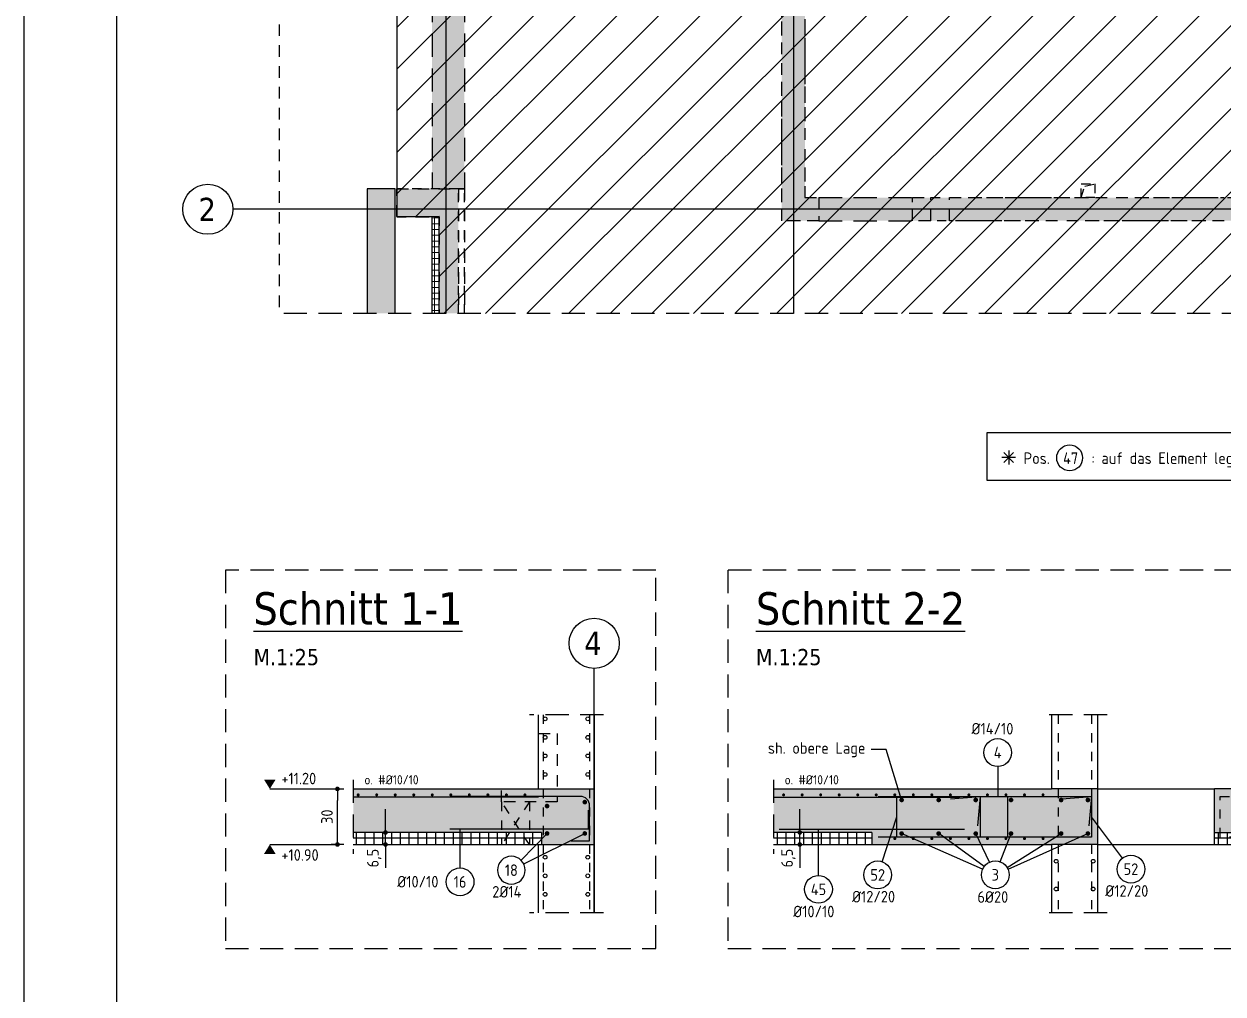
# Model space of a CAD drawing. Extents: x -10 to 101, y -7 to 49.
# Drawn here: x 0 to 12.94, y 14.98 to 25.45 of the extents above; entities that cross this region are included whole.
import ezdxf
from ezdxf.enums import TextEntityAlignment as Align

# ---------------------------------------------------------------- set-up
doc = ezdxf.new("R2010")
doc.units = 0
doc.header["$LTSCALE"] = 0.5
for name, pattern in [('AUSGEZOGEN', [1000.01, 1000, 0.01]), ('DASHED', [0.75, 0.5, -0.25]), ('HIDDEN', [0.375, 0.25, -0.125]), ('HIDDEN2', [0.187, 0.125, -0.062]), ('PUNKT', [0.175, 0.05, -0.125]), ('STRICHLINIE', [0.75, 0.5, -0.25]), ('VERDECKT', [0.375, 0.25, -0.125])]:
    doc.linetypes.add(name, pattern=pattern)
for name, color, linetype in [('2.OG', 7, 'Continuous'), ('ACHSEN', 7, 'Continuous'), ('AFU', 7, 'Continuous'), ('Bestand', 7, 'Continuous'), ('BETON', 7, 'Continuous'), ('DD', 7, 'Continuous'), ('DETAIL', 7, 'Continuous'), ('DRUEBER', 7, 'Continuous'), ('grau_hell', 7, 'Continuous'), ('grau_mittel', 7, 'Continuous'), ('Halbfertigteile', 7, 'Continuous'), ('HILFE', 7, 'Continuous'), ('koten', 7, 'Continuous'), ('MASSE', 7, 'Continuous'), ('OBJEKT', 7, 'Continuous'), ('RAHMEN', 7, 'Continuous'), ('RND', 7, 'Continuous'), ('SCHRAFF', 7, 'Continuous'), ('SFP_Achsen', 7, 'Continuous'), ('TEXT', 7, 'Continuous'), ('VERDECKT', 7, 'Continuous'), ('VERDECKT1', 7, 'Continuous'), ('VERDECKT2', 7, 'Continuous')]:
    doc.layers.add(name, color=color, linetype=linetype)
doc.layers.add('zila_01_rb_02_stb-fertig_05_schraff', color=144, linetype='Continuous', lineweight=9)
doc.styles.add('helv', font='tahoma.ttf')
doc.styles.add('txt', font='isocp.shx')
doc.linetypes.add('AFU_50K', pattern='A,0.15,["/",Standard,S=0.2,R=0,X=-0.01,Y=-0.1],0.07,["/",Standard,S=0.2,R=0,X=-0.01,Y=-0.1],0.15', length=0.37)
doc.dimstyles.new('DOT_I', dxfattribs={"dimscale": 0.5, "dimtxt": 0.25, "dimasz": 0.25, "dimexe": 0.1, "dimexo": 0.3, "dimgap": 0.1, "dimtad": 1, "dimdec": 3, "dimzin": 3, "dimtxsty": 'txt', "dimblk": 'DOT', "dimblk1": 'DOT', "dimblk2": 'DOT', "dimsah": 1, "dimcen": 0.1, "dimse1": 1, "dimse2": 1, "dimazin": 0, "dimtfac": 1, "dimtdec": 4, "dimtix": 1, "dimtmove": 2, "dimatfit": 3, "dimfxl": 0, "dimtvp": 1, "dimtolj": 1, "dimtzin": 0, "dimarcsym": 0})

# ---------------------------------------------------------------- blocks, each defined once
blk = doc.blocks.new('DINA0')
at = {"layer": 'RAHMEN'}
blk.add_line((0, 84.1), (0, 0), dxfattribs=at)
at = {"layer": 'RAHMEN', "color": 5}
blk.add_line((2, 83.6), (2, 0.5), dxfattribs=at)
blk = doc.blocks.new('DOT')
at = {"layer": 'MASSE', "color": 7, "linetype": 'Continuous'}
for p, q in [((0, 0), (-1, 0)), ((0, 0.54), (0, -0.54))]:
    blk.add_line(p, q, dxfattribs=at)
at = {"layer": 'MASSE', "color": 7, "linetype": 'Continuous', "const_width": 0.2}
blk.add_lwpolyline([(-0.1, 0, 1), (0.1, 0, 1)], format="xyb", close=True, dxfattribs=at)
blk = doc.blocks.new('*D146')
at = {"layer": 'Defpoints', "color": 0, "linetype": 'AUSGEZOGEN', "transparency": 16777216}
for p in [(3.383, 17.196), (3.383, 17.196), (3.383, 16.596)]:
    blk.add_point(p, dxfattribs=at)
at = {"layer": 'MASSE', "color": 0, "linetype": 'AUSGEZOGEN', "lineweight": -2, "transparency": 16777216}
blk.add_line((3.383, 16.721), (3.383, 17.071), dxfattribs=at)
at = {"layer": 'MASSE', "color": 0, "linetype": 'AUSGEZOGEN', "lineweight": -2, "transparency": 16777216, "xscale": 0.125, "yscale": 0.125, "zscale": 0.125}
for p, rotation in [((3.383, 17.196), 90), ((3.383, 16.596), 270)]:
    blk.add_blockref('DOT', p, dxfattribs=dict(at, rotation=rotation))
at = {"layer": 'MASSE', "color": 0, "linetype": 'AUSGEZOGEN', "transparency": 16777216, "insert": (3.27, 16.896), "char_height": 0.125, "attachment_point": 5, "rotation": 90, "style": 'txt'}
blk.add_mtext('\\A1;30', dxfattribs=at)
blk = doc.blocks.new('okrd_u')
at = {"layer": 'koten', "color": 7, "linetype": 'Continuous'}
blk.add_solid([(-0.125, -0.202), (0.125, -0.202), (0, 0)], dxfattribs=at)
at = {"layer": 'koten', "style": 'txt'}
blk.add_attdef('OKRD', (0.25, -0.35), '', height=0.25, dxfattribs=at)
blk = doc.blocks.new('okrd_o')
at = {"layer": 'koten', "color": 7, "linetype": 'Continuous'}
blk.add_solid([(-0.125, 0.202), (0.125, 0.202), (0, 0)], dxfattribs=at)
at = {"layer": 'koten', "style": 'txt'}
blk.add_attdef('OKRD', (0.25, 0.1), '', height=0.25, dxfattribs=at)
blk = doc.blocks.new('RND_HIN')
at = {"layer": 'RND', "color": 7, "linetype": 'Continuous'}
blk.add_circle((0, 0), 0.3, dxfattribs=at)
at = {"layer": 'RND', "color": 7, "linetype": 'Continuous', "style": 'txt'}
blk.add_attdef('POSI', text='', height=0.25, dxfattribs=at).set_placement((0, 0), align=Align.MIDDLE)
blk = doc.blocks.new('*D156')
at = {"layer": 'Defpoints', "color": 0, "linetype": 'AUSGEZOGEN', "transparency": 16777216}
for p in [(3.902, 16.726), (3.902, 16.726), (3.902, 16.596)]:
    blk.add_point(p, dxfattribs=at)
at = {"layer": 'MASSE', "color": 0, "linetype": 'AUSGEZOGEN', "lineweight": -2, "transparency": 16777216}
for p, q in [((3.902, 16.851), (3.902, 16.976)), ((3.902, 16.596), (3.902, 16.726)), ((3.902, 16.471), (3.902, 16.346))]:
    blk.add_line(p, q, dxfattribs=at)
at = {"layer": 'MASSE', "color": 0, "linetype": 'AUSGEZOGEN', "lineweight": -2, "transparency": 16777216, "xscale": 0.125, "yscale": 0.125, "zscale": 0.125}
for p, rotation in [((3.902, 16.726), 270), ((3.902, 16.596), 90)]:
    blk.add_blockref('DOT', p, dxfattribs=dict(at, rotation=rotation))
at = {"layer": 'MASSE', "color": 0, "linetype": 'AUSGEZOGEN', "transparency": 16777216, "insert": (3.78, 16.449), "char_height": 0.125, "attachment_point": 5, "rotation": 90, "style": 'txt'}
blk.add_mtext('\\A1;6,5', dxfattribs=at)
blk = doc.blocks.new('*D157')
at = {"layer": 'Defpoints', "color": 0, "linetype": 'AUSGEZOGEN', "transparency": 16777216}
for p in [(8.373, 16.726), (8.373, 16.726), (8.373, 16.596)]:
    blk.add_point(p, dxfattribs=at)
at = {"layer": 'MASSE', "color": 0, "linetype": 'AUSGEZOGEN', "lineweight": -2, "transparency": 16777216}
for p, q in [((8.373, 16.851), (8.373, 16.976)), ((8.373, 16.596), (8.373, 16.726)), ((8.373, 16.471), (8.373, 16.346))]:
    blk.add_line(p, q, dxfattribs=at)
at = {"layer": 'MASSE', "color": 0, "linetype": 'AUSGEZOGEN', "lineweight": -2, "transparency": 16777216, "xscale": 0.125, "yscale": 0.125, "zscale": 0.125}
for p, rotation in [((8.373, 16.726), 270), ((8.373, 16.596), 90)]:
    blk.add_blockref('DOT', p, dxfattribs=dict(at, rotation=rotation))
at = {"layer": 'MASSE', "color": 0, "linetype": 'AUSGEZOGEN', "transparency": 16777216, "insert": (8.251, 16.449), "char_height": 0.125, "attachment_point": 5, "rotation": 90, "style": 'txt'}
blk.add_mtext('\\A1;6,5', dxfattribs=at)
blk = doc.blocks.new('748860')
at = {"layer": 'HILFE', "color": 102, "linetype": 'AUSGEZOGEN'}
for p, q in [((0.075, 0), (-0.075, 0)), ((0.053, -0.053), (-0.053, 0.053)), ((0.053, 0.053), (-0.053, -0.053)), ((0, 0.075), (0, -0.075))]:
    blk.add_line(p, q, dxfattribs=at)

msp = doc.modelspace()

# ---------------------------------------------------------------- hatches: boundary and pattern name
at = {"layer": '2.OG'}
h = msp.add_hatch(dxfattribs=at)
h.set_pattern_fill('DOTS', scale=0.8, double=1)
h.set_pattern_definition([(0, (-74.13047, 127.732794), (0.025, 0.05), [0, -0.05])])
h.paths.add_polyline_path([(4.4795, 26.0212), (4.0295, 26.0212), (4.0295, 25.7212), (4.6895, 25.7212), (4.6895, 37.5263), (8.1795, 37.5263), (8.1795, 29.5763), (8.5795, 29.5763), (8.5795, 29.8263), (8.4295, 29.8263), (8.4295, 37.5263), (10.6795, 37.5263), (10.6795, 29.8263), (9.4645, 29.8263), (9.4645, 29.5763), (10.9295, 29.5763), (10.9295, 37.8263), (4.5295, 37.8263), (4.5295, 30.7513), (4.4795, 30.7513)])
h.paths.add_polyline_path([(36.9295, 37.8263), (36.9295, 29.5763), (38.3945, 29.5763), (38.3945, 29.8263), (37.1795, 29.8263), (37.1795, 37.5263), (39.4295, 37.5263), (39.4295, 29.8263), (39.2795, 29.8263), (39.2795, 29.5763), (39.6795, 29.5763), (39.6795, 37.5263), (43.1545, 37.5263), (43.1545, 32.5113), (43.4545, 32.5113), (43.4545, 37.8263)])
h.paths.add_polyline_path([(43.1545, 29.5763), (43.4545, 29.5763), (43.4545, 30.6413), (43.1545, 30.6413)])
h.paths.add_polyline_path([(34.4795, 30.3263), (34.2295, 30.3263), (34.2295, 29.6313), (34.4795, 29.6313)])
h.paths.add_polyline_path([(32.1295, 29.6313), (32.3795, 29.6313), (32.3795, 30.3263), (32.1295, 30.3263)])
h.paths.add_polyline_path([(30.4795, 30.2263), (30.4795, 29.6313), (30.7295, 29.6313), (30.7295, 30.4763), (29.7045, 30.4763), (29.7045, 36.3663), (29.4045, 36.3663), (29.4045, 30.4763), (28.3795, 30.4763), (28.3795, 29.6313), (28.6295, 29.6313), (28.6295, 30.2263)])
h.paths.add_polyline_path([(26.7295, 29.6313), (26.9795, 29.6313), (26.9795, 30.3263), (26.7295, 30.3263)])
h.paths.add_polyline_path([(24.8795, 30.3263), (24.6295, 30.3263), (24.6295, 29.6313), (24.8795, 29.6313)])
h.paths.add_polyline_path([(23.2295, 30.3263), (22.9795, 30.3263), (22.9795, 29.6313), (23.2295, 29.6313)])
h.paths.add_polyline_path([(21.1295, 30.3263), (20.8795, 30.3263), (20.8795, 29.6313), (21.1295, 29.6313)])
h.paths.add_polyline_path([(19.2295, 29.6313), (19.4795, 29.6313), (19.4795, 30.3263), (19.2295, 30.3263)])
h.paths.add_polyline_path([(17.3795, 30.3263), (17.1295, 30.3263), (17.1295, 29.6313), (17.3795, 29.6313)])
h.paths.add_polyline_path([(15.7295, 30.3263), (15.4795, 30.3263), (15.4795, 29.6313), (15.7295, 29.6313)])
h.paths.add_polyline_path([(13.6295, 30.3263), (13.3795, 30.3263), (13.3795, 29.6313), (13.6295, 29.6313)])
h.paths.add_polyline_path([(14.7045, 37.5263), (14.7045, 37.8263), (14.4045, 37.8263), (14.4045, 37.5263)])
h.paths.add_polyline_path([(22.2045, 37.8263), (21.9045, 37.8263), (21.9045, 37.5263), (22.2045, 37.5263)])
h.paths.add_polyline_path([(29.7045, 37.8263), (29.4045, 37.8263), (29.4045, 37.3763), (29.7045, 37.3763)])
h.paths.add_polyline_path([(43.1545, 23.3013), (43.4545, 23.3013), (43.4545, 23.6013), (43.1545, 23.6013)])
h.paths.add_polyline_path([(37.1795, 23.3263), (37.1795, 24.0363), (36.9295, 24.0363), (36.9295, 23.5763), (34.2295, 23.5763), (34.2295, 25.5513), (36.9295, 25.5513), (36.9295, 25.0863), (37.1795, 25.0863), (37.1795, 25.951), (36.9295, 25.951), (36.9295, 25.8013), (32.3895, 25.8013), (32.3895, 25.5513), (33.9795, 25.5513), (33.9795, 23.5763), (32.3895, 23.5763), (32.3895, 23.3263)], flags=17)
h.paths.add_polyline_path([(20.2295, 23.5763), (20.2295, 26.9213), (21.3545, 26.9213), (21.3545, 27.1713), (20.2295, 27.1713), (20.2295, 27.9513), (17.4645, 27.9513), (17.4645, 27.7013), (17.6145, 27.7013), (17.6145, 26.5113), (14.7645, 26.5113), (14.7645, 27.7013), (16.5795, 27.7013), (16.5795, 27.9513), (8.1795, 27.9513), (8.1795, 23.3263), (8.5795, 23.3263), (8.5795, 23.5763), (8.4295, 23.5763), (8.4295, 27.7013), (14.5145, 27.7013), (14.5145, 23.5763), (14.3645, 23.5763), (14.3645, 23.3263), (14.9145, 23.3263), (14.9145, 23.5763), (14.7645, 23.5763), (14.7645, 26.2613), (17.6145, 26.2613), (17.6145, 23.5763), (15.9245, 23.5763), (15.9245, 23.3263), (31.5045, 23.3263), (31.5045, 23.5763), (31.3545, 23.5763), (31.3545, 25.5513), (31.5045, 25.5513), (31.5045, 25.8013), (31.3545, 25.8013), (31.3545, 27.7013), (36.9295, 27.7013), (36.9295, 26.836), (37.1795, 26.836), (37.1795, 27.9513), (31.1045, 27.9513), (31.1045, 27.1713), (30.0545, 27.1713), (30.0545, 26.9213), (31.1045, 26.9213), (31.1045, 23.5763)])
h.paths.add_polyline_path([(19.9795, 27.7013), (19.0295, 27.7013), (19.0295, 23.5763), (19.9795, 23.5763)], flags=16)
h.paths.add_polyline_path([(17.8645, 23.5763), (18.7795, 23.5763), (18.7795, 27.7013), (17.8645, 27.7013)], flags=16)
h.paths.add_polyline_path([(9.5895, 23.5763), (9.5895, 23.3263), (13.3545, 23.3263), (13.3545, 23.5763)], flags=17)
h.paths.add_polyline_path([(22.7545, 27.1713), (22.7545, 26.9213), (25.1045, 26.9213), (25.1045, 27.1713)], flags=17)
h.paths.add_polyline_path([(28.6545, 26.9213), (28.6545, 27.1713), (26.5045, 27.1713), (26.5045, 26.9213)], flags=17)
h.paths.add_polyline_path([(4.4795, 22.3263), (4.6895, 22.3263), (4.6895, 23.6712), (4.0295, 23.6712), (4.0295, 23.3712), (4.4795, 23.3712)])
at = {"layer": 'grau_hell'}
h = msp.add_hatch(color=9, dxfattribs=at)
h.paths.add_polyline_path([(3.7645, 25.7212), (4.0045, 25.7212), (4.0045, 31.2212), (3.7645, 31.2212)])
h.paths.add_polyline_path([(4.0045, 38.8012), (3.7045, 38.8012), (3.7045, 37.0212), (2.7545, 37.0212), (2.7545, 36.8212), (3.7045, 36.8212), (3.7045, 31.2212), (4.0045, 31.2212)])
h.paths.add_polyline_path([(4.0045, 38.8212), (4.0045, 39.0712), (2.7545, 39.0712), (2.7545, 38.8212)])
h.paths.add_polyline_path([(3.7045, 22.3263), (4.0045, 22.3263), (4.0045, 23.6712), (3.7045, 23.6712)])
at = {"layer": 'grau_hell', "linetype": 'AUSGEZOGEN'}
h = msp.add_hatch(dxfattribs=at)
h.set_pattern_fill('ANSI31', color=9, scale=0.1, style=0, double=1)
h.set_pattern_definition([(45, (-3e-14, 40.2461), (-0.2245064, 0.2245064), [])])
h.paths.add_polyline_path([(31.3545, 23.3263), (19.9795, 23.3263), (19.9795, 23.5763), (17.8645, 23.5763), (17.8645, 27.7013), (17.4645, 27.7013), (17.4645, 27.9513), (16.5795, 27.9513), (16.5795, 27.7013), (10.9295, 27.7013), (10.9295, 29.5763), (9.4645, 29.5763), (9.4645, 29.8263), (8.5795, 29.8263), (8.5795, 29.5763), (8.1795, 29.5763), (8.1795, 32.3363), (6.7295, 32.3363), (6.7295, 32.1963), (6.2045, 32.1963), (6.2045, 32.3363), (4.5295, 32.3363), (4.5295, 30.7513), (4.4795, 30.7513), (4.4795, 26.0213), (4.0245, 26.0213), (4.0245, 23.3713), (4.4795, 23.3713), (4.4795, 22.3263), (43.4545, 22.3263), (43.4545, 33.1963), (41.7045, 33.1963), (41.1295, 33.1963), (41.1295, 33.3363), (39.6795, 33.3363), (39.6795, 29.5763), (39.2795, 29.5763), (39.2795, 29.8263), (38.3945, 29.8263), (38.3945, 29.5763), (36.9294, 29.5763), (36.9294, 27.7013), (31.3545, 27.7013)])
at = {"layer": 'grau_hell'}
h = msp.add_hatch(color=9, dxfattribs=at)
h.paths.add_polyline_path([(9.9895, 23.4513), (9.9895, 23.5763), (9.7895, 23.5763), (9.7895, 23.4513)])
h.paths.add_polyline_path([(9.9895, 23.3263), (9.9895, 23.4513), (9.7895, 23.4513), (9.7895, 23.3263)])
at = {"layer": 'grau_mittel'}
h = msp.add_hatch(color=61, dxfattribs=at)
h.paths.add_polyline_path([(4.5295, 37.8263), (4.5295, 32.3363), (4.6895, 32.3363), (4.6895, 37.5263), (8.1795, 37.5263), (8.1795, 32.6613), (8.1795, 29.5763), (8.5795, 29.5763), (8.5795, 29.8263), (8.4295, 29.8263), (8.4295, 37.5263), (8.6295, 37.5263), (10.6795, 37.5263), (10.6795, 29.8263), (10.0145, 29.8263), (10.0145, 29.5763), (10.9295, 29.5763), (10.9295, 37.8263)])
h.paths.add_polyline_path([(8.1795, 29.5763), (8.1795, 29.8263), (4.7545, 29.8263), (4.7545, 29.5763)], flags=17)
h.paths.add_polyline_path([(9.4645, 29.5763), (9.4645, 29.8263), (8.5795, 29.8263), (8.5795, 29.5763)], flags=17)
h.paths.add_polyline_path([(9.8145, 29.5763), (9.8145, 29.8263), (9.4645, 29.8263), (9.4645, 29.5763)], flags=17)
h.paths.add_polyline_path([(10.6795, 27.9513), (10.9295, 27.9513), (10.9295, 29.5763), (10.6795, 29.5763)])
h.paths.add_polyline_path([(8.1795, 27.9513), (8.1795, 23.3263), (8.5795, 23.3263), (8.5795, 23.5763), (8.4295, 23.5763), (8.4295, 27.7013), (14.5145, 27.7013), (14.5145, 27.2063), (14.7645, 27.2063), (14.7645, 27.7013), (14.9145, 27.7013), (15.8245, 27.7013), (15.8245, 27.9513)])
h.paths.add_polyline_path([(4.4795, 26.0213), (4.4045, 26.0213), (4.0245, 26.0213), (4.0245, 25.7213), (4.6895, 25.7213), (4.6895, 32.3363), (4.5295, 32.3363), (4.5295, 30.7513), (4.4795, 30.7513)])
h.paths.add_polyline_path([(4.4045, 23.6713), (4.6895, 23.6713), (4.7545, 23.6713), (4.7545, 25.7212), (4.6895, 25.7212), (4.4045, 25.7212)])
h.paths.add_polyline_path([(43.4545, 23.6013), (43.1545, 23.6013), (43.1545, 23.3013), (43.4545, 23.3013)])
h.paths.add_polyline_path([(43.4545, 29.5763), (43.1545, 29.5763), (43.1545, 23.6013), (43.4545, 23.6013)])
h.paths.add_polyline_path([(43.1545, 30.3263), (43.1545, 29.5763), (43.4545, 29.5763), (43.4545, 30.3263)], flags=17)
h.paths.add_polyline_path([(43.1545, 30.3263), (43.4545, 30.3263), (43.4545, 32.8263), (43.1545, 32.8263)], flags=17)
h.paths.add_polyline_path([(43.1545, 32.8263), (43.4545, 32.8263), (43.4545, 33.1963), (43.1545, 33.1963)])
h.paths.add_polyline_path([(43.1545, 33.1963), (43.4545, 33.1963), (43.4545, 37.8263), (36.9295, 37.8263), (36.9295, 29.5763), (37.9945, 29.5763), (37.9945, 29.8263), (37.1795, 29.8263), (37.1795, 37.5263), (39.4295, 37.5263), (39.4295, 29.8263), (39.2795, 29.8263), (39.2795, 29.5763), (39.6795, 29.5763), (39.6795, 37.5263), (43.1545, 37.5263)])
h.paths.add_polyline_path([(38.1945, 29.8263), (38.1945, 29.5763), (39.2795, 29.5763), (39.2795, 29.8263)], flags=17)
h.paths.add_polyline_path([(39.6795, 29.8263), (39.6795, 29.5763), (43.1545, 29.5763), (43.1545, 29.8263)], flags=17)
h.paths.add_polyline_path([(36.9295, 28.5013), (37.1795, 28.5013), (37.1795, 29.5763), (36.9295, 29.5763)])
h.paths.add_polyline_path([(36.9295, 37.5263), (36.9295, 37.8263), (29.7045, 37.8263), (29.7045, 37.5263)])
h.paths.add_polyline_path([(29.7045, 37.8263), (29.4045, 37.8263), (29.4045, 37.5263), (29.7045, 37.5263)])
h.paths.add_polyline_path([(29.4045, 37.5263), (29.4045, 37.8263), (22.2045, 37.8263), (22.2045, 37.5263)])
h.paths.add_polyline_path([(21.9045, 37.5263), (22.2045, 37.5263), (22.2045, 37.8263), (21.9045, 37.8263)])
h.paths.add_polyline_path([(21.9045, 37.5263), (21.9045, 37.8263), (14.7045, 37.8263), (14.7045, 37.5263)])
h.paths.add_polyline_path([(14.4045, 37.5263), (14.7045, 37.5263), (14.7045, 37.8263), (14.4045, 37.8263)])
h.paths.add_polyline_path([(10.9295, 37.8263), (10.9295, 37.5263), (14.4045, 37.5263), (14.4045, 37.8263)])
h.paths.add_polyline_path([(16.2245, 27.9513), (16.2245, 27.7013), (16.5795, 27.7013), (16.5795, 27.9513)])
h.paths.add_polyline_path([(16.5795, 27.9513), (16.5795, 27.7013), (17.4645, 27.7013), (17.4645, 27.9513)])
h.paths.add_polyline_path([(18.7795, 27.7013), (18.7795, 23.5763), (17.8645, 23.5763), (16.4495, 23.5763), (16.4495, 23.3263), (20.5295, 23.3263), (20.5295, 23.5763), (19.0295, 23.5763), (19.0295, 27.7013), (19.9795, 27.7013), (19.9795, 26.9213), (21.3545, 26.9213), (21.3545, 27.1713), (20.2295, 27.1713), (20.2295, 27.4213), (20.2295, 27.9513), (17.4645, 27.9513), (17.4645, 27.7013)])
h.paths.add_polyline_path([(16.0495, 23.3263), (16.2495, 23.3263), (16.2495, 23.5763), (16.0495, 23.5763)])
h.paths.add_polyline_path([(14.9145, 23.5763), (14.9145, 23.3263), (16.0495, 23.3263), (16.0495, 23.5763)], flags=17)
h.paths.add_polyline_path([(14.9145, 23.3263), (14.9145, 23.5763), (14.7645, 23.5763), (14.7644, 26.0113), (14.7644, 26.2613), (15.0145, 26.2613), (16.1245, 26.2613), (16.1245, 26.5113), (14.7645, 26.5113), (14.7645, 26.6613), (14.7645, 27.0563), (14.5145, 27.0563), (14.5145, 23.5763), (14.3645, 23.5763), (14.3645, 23.3263)])
h.paths.add_polyline_path([(17.8645, 26.2613), (17.8645, 26.5113), (16.3245, 26.5113), (16.3245, 26.2613)])
h.paths.add_polyline_path([(13.3545, 23.5763), (13.3545, 23.3263), (14.3645, 23.3263), (14.3645, 23.5763)])
h.paths.add_polyline_path([(13.1545, 23.3263), (13.3545, 23.3263), (13.3545, 23.5763), (13.1545, 23.5763)], flags=16)
h.paths.add_polyline_path([(12.9545, 23.3263), (12.9545, 23.5763), (9.9895, 23.5763), (9.9895, 23.3263)], flags=16)
h.paths.add_polyline_path([(9.5895, 23.3263), (9.7895, 23.3263), (9.7895, 23.5763), (9.5895, 23.5763)], flags=16)
h.paths.add_polyline_path([(8.5795, 23.5763), (8.5795, 23.3263), (9.5895, 23.3263), (9.5895, 23.5763)], flags=16)
h.paths.add_polyline_path([(25.2995, 23.3263), (25.2995, 23.5763), (20.7295, 23.5763), (20.7295, 23.3263)])
h.paths.add_polyline_path([(26.3095, 23.3263), (26.3095, 23.5763), (25.2995, 23.5763), (25.2995, 23.3263)])
h.paths.add_polyline_path([(26.3095, 23.5763), (26.3095, 23.3263), (29.9045, 23.3263), (29.9045, 23.5763)])
h.paths.add_polyline_path([(31.5045, 23.3263), (31.5045, 23.5763), (31.3545, 23.5763), (31.3545, 25.3513), (31.1045, 25.3513), (31.1045, 23.5763), (30.1045, 23.5763), (30.1045, 23.3263)])
h.paths.add_polyline_path([(32.3895, 23.3263), (32.3895, 23.5763), (31.5045, 23.5763), (31.5045, 23.3263)])
h.paths.add_polyline_path([(33.0945, 23.3263), (33.0945, 23.5763), (32.3895, 23.5763), (32.3895, 23.3263)])
h.paths.add_polyline_path([(34.2295, 23.5763), (34.2295, 25.5513), (36.9295, 25.5513), (36.9295, 25.0863), (37.1795, 25.0863), (37.1795, 25.3363), (37.0995, 25.3363), (37.0995, 25.4863), (37.1795, 25.4863), (37.1795, 25.951), (36.9295, 25.951), (36.9295, 25.8013), (32.3895, 25.8013), (32.3895, 25.5513), (33.9795, 25.5513), (33.9795, 23.5763), (33.6945, 23.5763), (33.6945, 23.3263), (37.1795, 23.3263), (37.1795, 25.0863), (36.9295, 25.0863), (36.9295, 23.5763)])
h.paths.add_polyline_path([(37.1795, 26.836), (36.9295, 26.836), (36.9295, 25.951), (37.1795, 25.951)])
h.paths.add_polyline_path([(37.1795, 27.1013), (36.9295, 27.1013), (36.9295, 26.836), (37.1795, 26.836)])
h.paths.add_polyline_path([(36.6295, 27.9513), (36.6295, 27.7013), (37.1795, 27.7013), (37.1795, 27.9513)])
h.paths.add_polyline_path([(33.3345, 27.9513), (33.3345, 27.7013), (36.0295, 27.7013), (36.0295, 27.9513)])
h.paths.add_polyline_path([(32.7345, 27.7013), (32.7345, 27.9513), (31.1045, 27.9513), (31.1045, 27.1713), (30.6045, 27.1713), (30.0545, 27.1713), (30.0545, 26.9213), (31.3545, 26.9213), (31.3545, 27.7013)])
h.paths.add_polyline_path([(31.1045, 25.5513), (31.5045, 25.5513), (31.5045, 25.8013), (31.3545, 25.8013), (31.3545, 26.7219), (31.1045, 26.7219)])
h.paths.add_polyline_path([(32.3895, 25.5513), (32.3895, 25.8013), (31.5045, 25.8013), (31.5045, 25.5513)])
h.paths.add_polyline_path([(28.6545, 26.9213), (28.6545, 27.1713), (26.5045, 27.1713), (26.5045, 26.9213)])
h.paths.add_polyline_path([(22.7545, 27.1713), (22.7545, 26.9213), (25.1045, 26.9213), (25.1045, 27.1713)])
h.paths.add_polyline_path([(13.6295, 30.3263), (13.3795, 30.3263), (13.3795, 29.6313), (13.6295, 29.6313)])
h.paths.add_polyline_path([(15.4795, 29.6313), (15.7295, 29.6313), (15.7295, 30.3263), (15.4795, 30.3263)])
h.paths.add_polyline_path([(17.3795, 30.3263), (17.1295, 30.3263), (17.1295, 29.6313), (17.3795, 29.6313)])
h.paths.add_polyline_path([(19.4795, 30.3263), (19.2295, 30.3263), (19.2295, 29.6313), (19.4795, 29.6313)])
h.paths.add_polyline_path([(20.8795, 29.6313), (21.1295, 29.6313), (21.1295, 30.3263), (20.8795, 30.3263)])
h.paths.add_polyline_path([(23.2295, 30.3263), (22.9795, 30.3263), (22.9795, 29.6313), (23.2295, 29.6313)])
h.paths.add_polyline_path([(24.6295, 29.6313), (24.8795, 29.6313), (24.8795, 30.3263), (24.6295, 30.3263)])
h.paths.add_polyline_path([(26.9795, 30.3263), (26.7295, 30.3263), (26.7295, 29.6313), (26.9795, 29.6313)])
h.paths.add_polyline_path([(28.6295, 30.3263), (28.3795, 30.3263), (28.3795, 29.6313), (28.6295, 29.6313)])
h.paths.add_polyline_path([(30.7295, 30.3263), (30.4795, 30.3263), (30.4795, 29.6313), (30.7295, 29.6313)])
h.paths.add_polyline_path([(32.3795, 30.3263), (32.1295, 30.3263), (32.1295, 29.6313), (32.3795, 29.6313)])
h.paths.add_polyline_path([(34.2295, 29.6313), (34.4795, 29.6313), (34.4795, 30.3263), (34.2295, 30.3263)])
h.paths.add_polyline_path([(43.1545, 22.3263), (43.4545, 22.3263), (43.4545, 23.3013), (43.1545, 23.3013)])
h.paths.add_polyline_path([(4.4795, 22.3263), (4.6895, 22.3263), (4.6895, 23.6713), (4.0245, 23.6713), (4.0245, 23.3713), (4.4045, 23.3712), (4.4795, 23.3713)])
msp.add_hatch(color=61, dxfattribs=at).paths.add_polyline_path([(5.5845, 16.7256), (5.5845, 16.5956), (6.1545, 16.5956), (6.1545, 17.1956), (5.5545, 17.1956), (3.5545, 17.1956), (3.5545, 16.7256)])
h = msp.add_hatch(color=61, dxfattribs=at)
h.paths.add_polyline_path([(9.1504, 16.7256), (9.1504, 16.5956), (11.5904, 16.5956), (11.5904, 17.1956), (8.0904, 17.1956), (8.0904, 16.7256)])
h.paths.add_polyline_path([(12.8504, 16.7256), (15.4504, 16.7256), (15.4504, 17.1956), (12.8504, 17.1956)])
at = {"layer": 'Halbfertigteile', "linetype": 'AUSGEZOGEN', "transparency": 33554687}
h = msp.add_hatch(dxfattribs=at)
h.set_pattern_fill('ANSI37', color=171, scale=0.03, angle=135, style=0)
h.set_pattern_definition([(180, (-5.27078, 1e-14), (-7e-18, -0.09525), []), (270, (-5.27078, 1e-14), (0.09525, -2e-17), [])])
h.paths.add_polyline_path([(5.5845, 16.7256), (3.5545, 16.7256), (3.5545, 16.5956), (5.5845, 16.5956)])
h = msp.add_hatch(dxfattribs=at)
h.set_pattern_fill('ANSI37', color=171, scale=0.03, angle=135, style=0)
h.set_pattern_definition([(180, (-6.15648, 1e-14), (-7e-18, -0.09525), []), (270, (-6.15648, 1e-14), (0.09525, -2e-17), [])])
h.paths.add_polyline_path([(15.4504, 16.7256), (12.8504, 16.7256), (12.8504, 16.5956), (15.4504, 16.5956)])
h.paths.add_polyline_path([(9.1504, 16.5956), (9.1504, 16.7256), (8.0904, 16.7256), (8.0904, 16.5956)])
at = {"layer": 'SCHRAFF'}
h = msp.add_hatch(dxfattribs=at)
h.set_pattern_fill('ANSI33', color=8, scale=0.5, double=1)
h.set_pattern_definition([(45, (-74.13047, 77.7328), (-0.08838835, 0.08838835), []), (45, (-74.04208, 77.7328), (-0.08838835, 0.08838835), [0.0625, -0.03125])])
h.paths.add_polyline_path([(4.0045, 38.8012), (3.7045, 38.8012), (3.7045, 37.0212), (2.7545, 37.0212), (2.7545, 36.8212), (3.7045, 36.8212), (3.7045, 31.2212), (4.0045, 31.2212)])
h.paths.add_polyline_path([(4.0045, 38.8212), (4.0045, 39.0712), (2.7545, 39.0712), (2.7545, 38.8212)])
h.paths.add_polyline_path([(3.7045, 22.3263), (4.0045, 22.3263), (4.0045, 23.6712), (3.7045, 23.6712)])
at = {"layer": 'zila_01_rb_02_stb-fertig_05_schraff', "linetype": 'AUSGEZOGEN'}
h = msp.add_hatch(dxfattribs=at)
h.set_pattern_fill('ANSI37', color=102, scale=0.5, angle=-45)
h.set_pattern_definition([(0, (-74.13047, 177.732794), (1e-17, 0.0625), []), (90, (-74.13047, 177.732794), (-0.0625, 2e-17), [])])
h.paths.add_polyline_path([(4.4045, 22.3263), (4.4795, 22.3263), (4.4795, 23.3713), (4.4045, 23.3713)])

# ---------------------------------------------------------------- linework, layer by layer
at = {"layer": '2.OG', "color": 7, "linetype": 'PUNKT', "lineweight": -2}
for p, q in [((8.1795, 23.3263), (8.1795, 27.9513)), ((8.4295, 27.7013), (8.4295, 23.5763)), ((4.6895, 23.6712), (4.0245, 23.6712)), ((4.0245, 23.6712), (4.0245, 23.3712)), ((4.6895, 22.3263), (4.6895, 23.6712)), ((8.4295, 23.5763), (8.5795, 23.5763)), ((8.5795, 23.5763), (8.5795, 23.3263)), ((9.5895, 23.5763), (13.3545, 23.5763)), ((9.5895, 23.3263), (9.5895, 23.5763)), ((4.0245, 23.3712), (4.4795, 23.3712)), ((4.4045, 22.3263), (4.4045, 23.3712)), ((4.4795, 23.3712), (4.4795, 22.3263)), ((8.5795, 23.3263), (8.1795, 23.3263)), ((13.3545, 23.3263), (9.5895, 23.3263))]:
    msp.add_line(p, q, dxfattribs=at)
msp.add_lwpolyline([(4.7545, 22.3263), (4.7545, 23.6712), (4.6895, 23.6712)], dxfattribs=at)
at = {"layer": 'ACHSEN', "color": 140, "linetype": 'AUSGEZOGEN'}
for p, q in [((4.5545, 39.8263), (4.5545, 22.3263)), ((8.3045, 39.8263), (8.3045, 22.3263)), ((43.4545, 23.4513), (2.2545, 23.4513)), ((6.1545, 15.8594), (6.1545, 18.4969))]:
    msp.add_line(p, q, dxfattribs=at)
at = {"layer": 'AFU', "color": 8, "linetype": 'AFU_50K'}
for p, q in [((5.5545, 17.1956), (6.1545, 17.1956)), ((11.5904, 17.1956), (11.0904, 17.1956)), ((5.5845, 16.5956), (6.1545, 16.5956)), ((11.5904, 16.5956), (11.0904, 16.5956))]:
    msp.add_line(p, q, dxfattribs=at)
at = {"layer": 'Bestand', "color": 8, "linetype": 'AUSGEZOGEN'}
for p, q in [((4.0045, 23.6712), (3.7045, 23.6712)), ((3.7045, 23.6712), (3.7045, 22.3263)), ((4.0045, 22.3263), (4.0045, 23.6712))]:
    msp.add_line(p, q, dxfattribs=at)
at = {"layer": 'BETON', "color": 6, "linetype": 'AUSGEZOGEN'}
for p, q in [((4.0245, 26.0213), (4.0245, 23.3713)), ((4.4045, 23.3712), (4.0245, 23.3712)), ((5.5545, 17.1956), (5.5545, 17.9969)), ((6.1545, 17.9969), (6.1545, 15.8594)), ((11.0904, 17.9969), (11.0904, 17.1956)), ((11.5904, 15.8594), (11.5904, 17.9969)), ((3.5545, 17.1956), (5.5545, 17.1956)), ((8.0904, 17.1956), (11.0904, 17.1956)), ((11.5904, 17.1956), (11.5904, 17.1956)), ((15.4504, 17.1956), (12.8504, 17.1956)), ((12.8504, 16.5956), (12.8504, 17.1956)), ((5.5845, 16.7256), (3.5545, 16.7256)), ((5.5845, 16.7256), (5.5845, 16.5956)), ((9.1504, 16.7256), (8.0904, 16.7256)), ((9.1504, 16.7256), (9.1504, 16.5956)), ((12.8504, 16.7256), (15.4504, 16.7256)), ((3.5545, 16.5956), (5.5845, 16.5956)), ((5.5545, 15.8594), (5.5545, 16.5956)), ((8.0904, 16.5956), (11.0904, 16.5956)), ((11.0904, 16.5956), (11.0904, 15.8594)), ((12.8504, 16.5956), (15.4517, 16.5956))]:
    msp.add_line(p, q, dxfattribs=at)
at = {"layer": 'BETON', "color": 6, "linetype": 'AUSGEZOGEN', "lineweight": -2}
for p, q in [((4.4795, 23.3713), (4.4045, 23.3712)), ((4.4045, 22.3263), (4.4045, 23.3712)), ((4.4795, 22.3263), (4.4795, 23.3713))]:
    msp.add_line(p, q, dxfattribs=at)
at = {"layer": 'DD', "color": 7, "linetype": 'HIDDEN2'}
for p, q in [((11.4095, 23.5763), (11.4493, 23.7009)), ((11.4493, 23.7009), (11.5595, 23.7263))]:
    msp.add_line(p, q, dxfattribs=at)
msp.add_lwpolyline([(11.4095, 23.7263), (11.5595, 23.7263), (11.5595, 23.5763), (11.4095, 23.5763)], close=True, dxfattribs=at)
at = {"layer": 'DETAIL', "color": 102, "linetype": 'STRICHLINIE'}
for points in [[(2.1739, 19.5574), (2.1739, 15.4739), (6.8202, 15.4739), (6.8202, 19.5574)], [(7.5973, 19.5574), (7.5973, 15.4739), (16.101, 15.4739), (16.101, 19.5574)]]:
    msp.add_lwpolyline(points, close=True, dxfattribs=at)
at = {"layer": 'DRUEBER', "color": 171, "linetype": 'PUNKT'}
for p, q in [((5.4545, 16.5956), (5.1545, 17.0556)), ((5.4545, 17.0556), (5.1545, 16.5956)), ((5.1545, 17.0556), (5.1545, 16.5956)), ((5.4545, 17.0556), (5.4545, 16.5956))]:
    msp.add_line(p, q, dxfattribs=at)
at = {"layer": 'HILFE', "color": 102, "linetype": 'HIDDEN'}
msp.add_line((2.7545, 39.1712), (2.7545, 22.3263), dxfattribs=at)
at = {"layer": 'HILFE', "color": 102, "linetype": 'DASHED'}
for p, q in [((43.5545, 22.3263), (2.7545, 22.3263)), ((6.2545, 17.9969), (5.4545, 17.9969)), ((11.6904, 17.9969), (10.9904, 17.9969)), ((3.5545, 17.2956), (3.5545, 16.4956)), ((8.0904, 17.2956), (8.0904, 16.4956)), ((6.2545, 15.8594), (5.4545, 15.8594)), ((11.6904, 15.8594), (10.9904, 15.8594))]:
    msp.add_line(p, q, dxfattribs=at)
at = {"layer": 'HILFE', "color": 102, "linetype": 'AUSGEZOGEN'}
for p, q in [((9.3048, 17.621), (9.1443, 17.621)), ((9.4725, 17.0765), (9.3048, 17.621)), ((2.6534, 17.1956), (3.3829, 17.1956)), ((2.6534, 16.5956), (3.3829, 16.5956))]:
    msp.add_line(p, q, dxfattribs=at)
msp.add_lwpolyline([(10.3965, 21.0408), (13.3417, 21.0408), (13.3417, 20.5247), (10.3965, 20.5247)], close=True, dxfattribs=at)
at = {"layer": 'OBJEKT', "color": 7, "linetype": 'AUSGEZOGEN'}
for p, q in [((11.5904, 17.1956), (12.8504, 17.1956)), ((11.5904, 16.5956), (12.8504, 16.5956))]:
    msp.add_line(p, q, dxfattribs=at)
msp.add_circle((11.286, 20.7683), 0.1396, dxfattribs=at)
at = {"layer": 'RND', "color": 1, "linetype": 'HIDDEN2'}
for p, q in [((5.6045, 17.9969), (5.6045, 15.8594)), ((6.1045, 17.9969), (6.1045, 15.8594)), ((11.1604, 17.9969), (11.1604, 15.8594)), ((11.5204, 17.9969), (11.5204, 15.8594))]:
    msp.add_line(p, q, dxfattribs=at)
at = {"layer": 'RND', "color": 102, "linetype": 'AUSGEZOGEN'}
for p, q in [((10.5093, 17.4384), (10.5093, 17.1156)), ((9.2612, 16.4106), (9.4204, 16.8956)), ((11.8573, 16.4498), (11.5204, 16.8956)), ((4.7069, 16.343), (4.7069, 16.7654)), ((5.3647, 16.4266), (5.646, 16.7153)), ((5.3942, 16.3862), (6.053, 16.7153)), ((8.5751, 16.2624), (8.5751, 16.7624)), ((10.3466, 16.3295), (9.4725, 16.7143)), ((10.3627, 16.3573), (9.8725, 16.7143)), ((10.4196, 16.4045), (10.2725, 16.7143)), ((10.5373, 16.4092), (10.6534, 16.7143)), ((10.611, 16.3487), (11.1942, 16.7143)), ((10.6209, 16.3301), (11.4828, 16.7143))]:
    msp.add_line(p, q, dxfattribs=at)
at = {"layer": 'RND', "color": 1, "linetype": 'AUSGEZOGEN'}
for points in [[(5.5545, 17.1056), (3.5545, 17.1056)], [(8.0904, 17.1056), (10.1004, 17.1056)], [(9.2204, 17.1156), (11.5204, 17.1156), (11.5204, 16.6756), (9.2204, 16.6756)], [(10.0016, 17.0877), (10.3204, 17.1156), (10.3204, 16.6756), (9.4204, 16.6756), (9.4204, 17.1156), (10.3204, 17.1156), (10.2925, 16.7969)], [(11.2016, 17.0877), (11.5204, 17.1156), (11.5204, 16.6756), (10.6204, 16.6756), (10.6204, 17.1156), (11.5204, 17.1156), (11.4925, 16.7969)], [(4.5945, 16.7654), (6.0945, 16.7654), (6.0945, 16.9654)], [(8.1504, 16.7624), (10.1504, 16.7624)]]:
    msp.add_lwpolyline(points, dxfattribs=at)
at = {"layer": 'RND', "color": 7, "linetype": 'AUSGEZOGEN'}
for points, const_width in [([(3.5989, 17.1316, 1), (3.6149, 17.1316, 1)], 0.016), ([(3.7989, 17.1316, 1), (3.8149, 17.1316, 1)], 0.016), ([(3.9989, 17.1316, 1), (4.0149, 17.1316, 1)], 0.016), ([(4.1989, 17.1316, 1), (4.2149, 17.1316, 1)], 0.016), ([(4.3989, 17.1316, 1), (4.4149, 17.1316, 1)], 0.016), ([(4.5989, 17.1316, 1), (4.6149, 17.1316, 1)], 0.016), ([(4.7989, 17.1316, 1), (4.8149, 17.1316, 1)], 0.016), ([(4.9989, 17.1316, 1), (5.0149, 17.1316, 1)], 0.016), ([(5.1989, 17.1316, 1), (5.2149, 17.1316, 1)], 0.016), ([(5.3989, 17.1316, 1), (5.4149, 17.1316, 1)], 0.016), ([(8.1908, 17.1316, 1), (8.2068, 17.1316, 1)], 0.016), ([(8.3908, 17.1316, 1), (8.4068, 17.1316, 1)], 0.016), ([(8.5908, 17.1316, 1), (8.6068, 17.1316, 1)], 0.016), ([(8.7908, 17.1316, 1), (8.8068, 17.1316, 1)], 0.016), ([(8.9908, 17.1316, 1), (9.0068, 17.1316, 1)], 0.016), ([(9.1908, 17.1316, 1), (9.2068, 17.1316, 1)], 0.016), ([(9.3908, 17.1316, 1), (9.4068, 17.1316, 1)], 0.016), ([(9.46, 17.0765, 1), (9.485, 17.0765, 1)], 0.025), ([(9.5908, 17.1316, 1), (9.6068, 17.1316, 1)], 0.016), ([(9.7908, 17.1316, 1), (9.8068, 17.1316, 1)], 0.016), ([(9.86, 17.0765, 1), (9.885, 17.0765, 1)], 0.025), ([(9.9908, 17.1316, 1), (10.0068, 17.1316, 1)], 0.016), ([(10.1908, 17.1316, 1), (10.2068, 17.1316, 1)], 0.016), ([(10.26, 17.0765, 1), (10.285, 17.0765, 1)], 0.025), ([(10.3908, 17.1316, 1), (10.4068, 17.1316, 1)], 0.016), ([(10.5908, 17.1316, 1), (10.6068, 17.1316, 1)], 0.016), ([(10.6409, 17.0765, 1), (10.6659, 17.0765, 1)], 0.025), ([(10.7908, 17.1316, 1), (10.8068, 17.1316, 1)], 0.016), ([(10.9908, 17.1316, 1), (11.0068, 17.1316, 1)], 0.016), ([(11.1817, 17.0765, 1), (11.2067, 17.0765, 1)], 0.025), ([(11.4703, 17.0765, 1), (11.4953, 17.0765, 1)], 0.025), ([(5.6335, 17.0111, 1), (5.6585, 17.0111, 1)], 0.025), ([(6.0405, 17.0537, 1), (6.0655, 17.0537, 1)], 0.025), ([(5.6335, 16.7153, 1), (5.6585, 16.7153, 1)], 0.025), ([(6.0405, 16.7153, 1), (6.0655, 16.7153, 1)], 0.025), ([(9.46, 16.7143, 1), (9.485, 16.7143, 1)], 0.025), ([(9.86, 16.7143, 1), (9.885, 16.7143, 1)], 0.025), ([(10.26, 16.7143, 1), (10.285, 16.7143, 1)], 0.025), ([(10.6409, 16.7143, 1), (10.6659, 16.7143, 1)], 0.025), ([(11.1817, 16.7143, 1), (11.2067, 16.7143, 1)], 0.025), ([(11.4703, 16.7143, 1), (11.4953, 16.7143, 1)], 0.025), ([(9.3908, 16.6596, -1), (9.4068, 16.6596, -1)], 0.016), ([(9.5908, 16.6596, -1), (9.6068, 16.6596, -1)], 0.016), ([(9.7908, 16.6596, -1), (9.8068, 16.6596, -1)], 0.016), ([(9.9908, 16.6596, -1), (10.0068, 16.6596, -1)], 0.016), ([(10.1908, 16.6596, -1), (10.2068, 16.6596, -1)], 0.016), ([(10.3908, 16.6596, -1), (10.4068, 16.6596, -1)], 0.016), ([(10.5908, 16.6596, -1), (10.6068, 16.6596, -1)], 0.016), ([(10.7908, 16.6596, -1), (10.8068, 16.6596, -1)], 0.016), ([(10.9908, 16.6596, -1), (11.0068, 16.6596, -1)], 0.016)]:
    msp.add_lwpolyline(points, format="xyb", close=True, dxfattribs=dict(at, const_width=const_width))
at = {"layer": 'RND', "color": 1, "linetype": 'AUSGEZOGEN'}
msp.add_lwpolyline([(5.9045, 16.6356), (6.1045, 16.6356), (6.1045, 17.0156, 0.4142136), (6.0045, 17.1156), (4.6045, 17.1156)], format="xyb", dxfattribs=at)
at = {"layer": 'RND', "color": 102, "linetype": 'HIDDEN2'}
msp.add_lwpolyline([(14.9104, 16.6756), (12.9104, 16.6756), (12.9104, 17.1156), (14.9104, 17.1156)], dxfattribs=at)
at = {"layer": 'RND', "color": 7, "linetype": 'AUSGEZOGEN'}
for centre in [(5.6245, 17.9523), (6.0845, 17.9523), (5.6245, 17.7523), (6.0845, 17.7523), (5.6245, 17.5523), (6.0845, 17.5523), (5.6245, 17.3523), (6.0845, 17.3523), (5.6245, 16.4582), (6.0845, 16.4582), (11.1404, 16.4157), (11.5404, 16.4157), (5.6245, 16.2582), (6.0845, 16.2582), (5.6245, 16.0582), (6.0845, 16.0582), (11.1404, 16.1157), (11.5404, 16.1157)]:
    msp.add_circle(centre, 0.02, dxfattribs=at)
at = {"layer": 'SFP_Achsen', "color": 7, "linetype": 'AUSGEZOGEN'}
for centre in [(1.984, 23.4513), (6.1545, 18.7674)]:
    msp.add_circle(centre, 0.2705, dxfattribs=at)
at = {"layer": 'VERDECKT', "color": 7, "linetype": 'VERDECKT', "lineweight": -2}
for p, q in [((8.1795, 23.3263), (8.1795, 27.9513)), ((8.4295, 27.7013), (8.4295, 23.5763)), ((4.0245, 23.3713), (4.0245, 23.6713)), ((4.0245, 23.6713), (4.6895, 23.6713)), ((4.6895, 23.6713), (4.6895, 22.3263)), ((8.4295, 23.5763), (8.5795, 23.5763)), ((8.5795, 23.5763), (8.5795, 23.3263)), ((9.5895, 23.5763), (9.7895, 23.5763)), ((9.5895, 23.3263), (9.5895, 23.5763)), ((9.9895, 23.5763), (12.9545, 23.5763)), ((8.5795, 23.3263), (8.1795, 23.3263)), ((9.7895, 23.3263), (9.5895, 23.3263)), ((12.9545, 23.3263), (9.9895, 23.3263))]:
    msp.add_line(p, q, dxfattribs=at)
at = {"layer": 'VERDECKT', "color": 7, "linetype": 'VERDECKT'}
for p, q in [((9.7895, 23.3263), (9.7895, 23.5763)), ((9.9895, 23.3263), (9.9895, 23.5763)), ((4.0245, 23.3713), (4.4045, 23.3712))]:
    msp.add_line(p, q, dxfattribs=at)
at = {"layer": 'VERDECKT', "color": 7, "linetype": 'VERDECKT', "lineweight": -2}
msp.add_lwpolyline([(4.6895, 23.6713), (4.7545, 23.6713), (4.7545, 22.3263)], dxfattribs=at)
at = {"layer": 'VERDECKT1', "color": 102, "linetype": 'VERDECKT'}
for p, q in [((5.5545, 17.7956), (5.7545, 17.7956)), ((5.7545, 17.7956), (5.7545, 17.0556)), ((5.1545, 17.0556), (5.1545, 17.1956)), ((5.7545, 17.0556), (5.1545, 17.0556))]:
    msp.add_line(p, q, dxfattribs=at)
at = {"layer": 'VERDECKT2', "color": 7, "linetype": 'STRICHLINIE'}
for p, q in [((4.4045, 25.7212), (4.4045, 23.6713)), ((4.7545, 25.7212), (4.7545, 23.6713)), ((8.5795, 23.5763), (9.5895, 23.5763)), ((8.5795, 23.3263), (9.5895, 23.3263))]:
    msp.add_line(p, q, dxfattribs=at)

# ---------------------------------------------------------------- block references
at = {"xscale": 0.5, "yscale": 0.5, "zscale": 0.5}
msp.add_blockref('DINA0', (0, 0), dxfattribs=at)
at = {"layer": 'HILFE', "color": 102, "linetype": 'AUSGEZOGEN'}
msp.add_blockref('748860', (10.6284, 20.7726), dxfattribs=at)
at = {"layer": 'koten', "color": 7, "linetype": 'AUSGEZOGEN', "xscale": 0.5, "yscale": 0.5, "zscale": 0.5}
for name, p, values in [('okrd_o', (2.6534, 17.1956), {'OKRD': '+11.20'}), ('okrd_u', (2.6534, 16.5956), {'OKRD': '+10.90'})]:
    msp.add_blockref(name, p, dxfattribs=at).add_auto_attribs(values)
at = {"layer": 'RND', "color": 7, "linetype": 'AUSGEZOGEN', "xscale": 0.5, "yscale": 0.5, "zscale": 0.5}
for p, values in [((10.5093, 17.5884), {'POSI': '4'}), ((11.9477, 16.3302), {'POSI': '52'}), ((4.7069, 16.193), {'POSI': '16'}), ((9.2144, 16.2681), {'POSI': '52'}), ((10.4839, 16.269), {'POSI': '3'}), ((8.5751, 16.1124), {'POSI': '45'})]:
    msp.add_blockref('RND_HIN', p, dxfattribs=at).add_auto_attribs(values)
at = {"layer": 'RND', "color": 7, "linetype": 'AUSGEZOGEN'}
ref = msp.add_blockref('RND_HIN', (5.26, 16.3191), dxfattribs=dict(at, xscale=-0.5, yscale=0.5, zscale=0.5))
ref.add_attrib('POSI', '18', dxfattribs={"color": 7, "linetype": 'Continuous', "height": 0.125, "style": 'txt'}).set_placement((5.26, 16.3191), align=Align.MIDDLE)

# ---------------------------------------------------------------- texts
at = {"layer": 'SFP_Achsen', "color": 6, "linetype": 'AUSGEZOGEN', "style": 'helv'}
for s, p in [('2', (1.8837, 23.325)), ('4', (6.0473, 18.6412))]:
    msp.add_text(s, height=0.25, dxfattribs=at).set_placement(p)
at = {"layer": 'TEXT', "color": 7, "linetype": 'AUSGEZOGEN', "style": 'txt'}
for s, height, p in [('Pos.  47  : auf das Element legen', 0.125, (10.7891, 20.7026)), ('%%C14/10', 0.125, (10.2272, 17.783)), ('sh. obere Lage', 0.125, (8.029, 17.5754)), ('o. #%%c10/10', 0.1, (3.6741, 17.2445)), ('o. #%%c10/10', 0.1, (8.21, 17.2445)), ('%%C10/10', 0.125, (4.029, 16.1321)), ('2%%C14', 0.125, (5.0544, 16.0235)), ('%%C12/20', 0.125, (8.9374, 15.9705)), ('6%%C20', 0.125, (10.291, 15.9672)), ('%%C12/20', 0.125, (11.6707, 16.0326)), ('%%C10/10', 0.125, (8.3026, 15.8105))]:
    msp.add_text(s, height=height, dxfattribs=at).set_placement(p)
at = {"layer": 'TEXT', "color": 5, "linetype": 'AUSGEZOGEN', "style": 'helv'}
for s, p in [('%%USchnitt 1-1', (2.4769, 18.9686)), ('%%USchnitt 2-2', (7.9003, 18.9686))]:
    msp.add_text(s, height=0.35, dxfattribs=at).set_placement(p)
at = {"layer": 'TEXT', "color": 1, "linetype": 'AUSGEZOGEN', "style": 'helv'}
for p in [(2.4769, 18.5311), (7.9003, 18.5311)]:
    msp.add_text('M.1:25', height=0.175, dxfattribs=at).set_placement(p)

# ---------------------------------------------------------------- dimensions: what is measured, and where the dimension line sits
at = {"layer": 'MASSE', "color": 7, "linetype": 'AUSGEZOGEN'}
dim = msp.add_linear_dim(base=(3.3829, 17.1956), p1=(3.3829, 16.5956), p2=(3.3829, 17.1956), angle=90, dimstyle='DOT_I', override={"dimdec": 0, "dimlfac": 50}, dxfattribs=at)
dim.commit()
dim.dimension.update_dxf_attribs({"geometry": '*D146', "text_midpoint": (3.2704, 16.8956)})
for base, p1, p2, picture, middle in [((3.9018, 16.7256), (3.9018, 16.5956), (3.9018, 16.7256), '*D156', (3.78, 16.4493)), ((8.3728, 16.7256), (8.3728, 16.5956), (8.3728, 16.7256), '*D157', (8.2509, 16.4493))]:
    dim = msp.add_linear_dim(base=base, p1=p1, p2=p2, angle=90, dimstyle='DOT_I', override={"dimdec": 1, "dimlfac": 50}, dxfattribs=at)
    dim.commit()
    dim.dimension.update_dxf_attribs({"geometry": picture, "text_midpoint": middle, "dimtype": 160})

doc.saveas('drawing.dxf')
